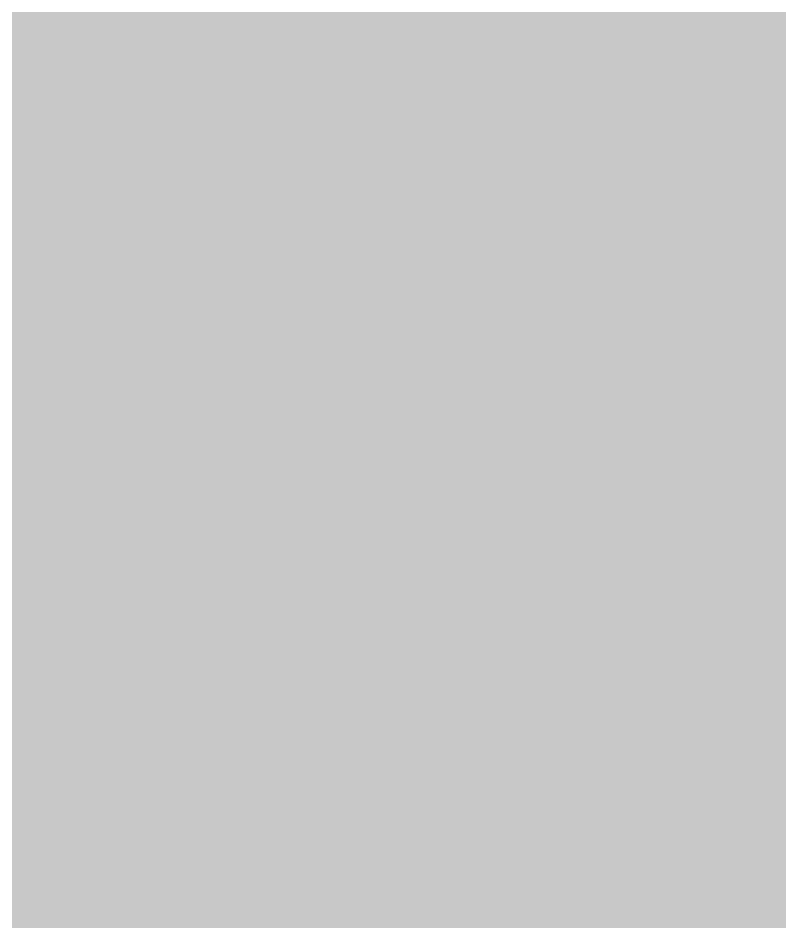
# Model space of a CAD drawing. Header units: inches. Extents: x -0.16 to 1.73, y -0.16 to 1.34.
# Drawn here: x 0.66419 to 0.67029, y 0.02154 to 0.02878 of the extents above; entities that cross this region are included whole.
import ezdxf

# ---------------------------------------------------------------- set-up
doc = ezdxf.new("R2010")
doc.units = ezdxf.units.IN
doc.header["$MEASUREMENT"] = 0
for name, color, linetype in [('Top Layer', 1, 'Continuous'), ('Top Paste', 8, 'Continuous'), ('Top Solder', 216, 'Continuous')]:
    doc.layers.add(name, color=color, linetype=linetype)

# ---------------------------------------------------------------- blocks, each defined once
blk = doc.blocks.new('CONN_SMD_2P_P1_25_HC_1_25_2PWT_5')
at = {"layer": 'Top Layer'}
blk.add_hatch(color=1, dxfattribs=at).paths.add_polyline_path([(-0.040353, 0.093897), (-0.008857, 0.093897), (-0.008857, 0.007283), (-0.040353, 0.007283)])
at = {"layer": 'Top Paste'}
blk.add_hatch(color=8, dxfattribs=at).paths.add_polyline_path([(-0.040353, 0.093897), (-0.008857, 0.093897), (-0.008857, 0.007283), (-0.040353, 0.007283)])
at = {"layer": 'Top Solder'}
blk.add_hatch(color=216, dxfattribs=at).paths.add_polyline_path([(-0.042322, 0.095866), (-0.006888, 0.095866), (-0.006888, 0.005314), (-0.042322, 0.005314)])

msp = doc.modelspace()

# ---------------------------------------------------------------- linework, layer by layer
at = {"layer": 'Top Layer'}
msp.add_lwpolyline([(0.677695, 0.03849, 0.0314961, 0.0314961, 0), (0.677695, 0.121747, 0.0314961, 0.0314961, 0)], format="xyseb", dxfattribs=at)
msp.add_lwpolyline([(0.669821, 0.03849, 0.015748, 0.015748, 1), (0.685569, 0.03849, 0.015748, 0.015748, 1)], format="xyseb", close=True, dxfattribs=at)

# ---------------------------------------------------------------- block references
msp.add_blockref('CONN_SMD_2P_P1_25_HC_1_25_2PWT_5', (0.7023, -0.0121))

doc.saveas('drawing.dxf')
